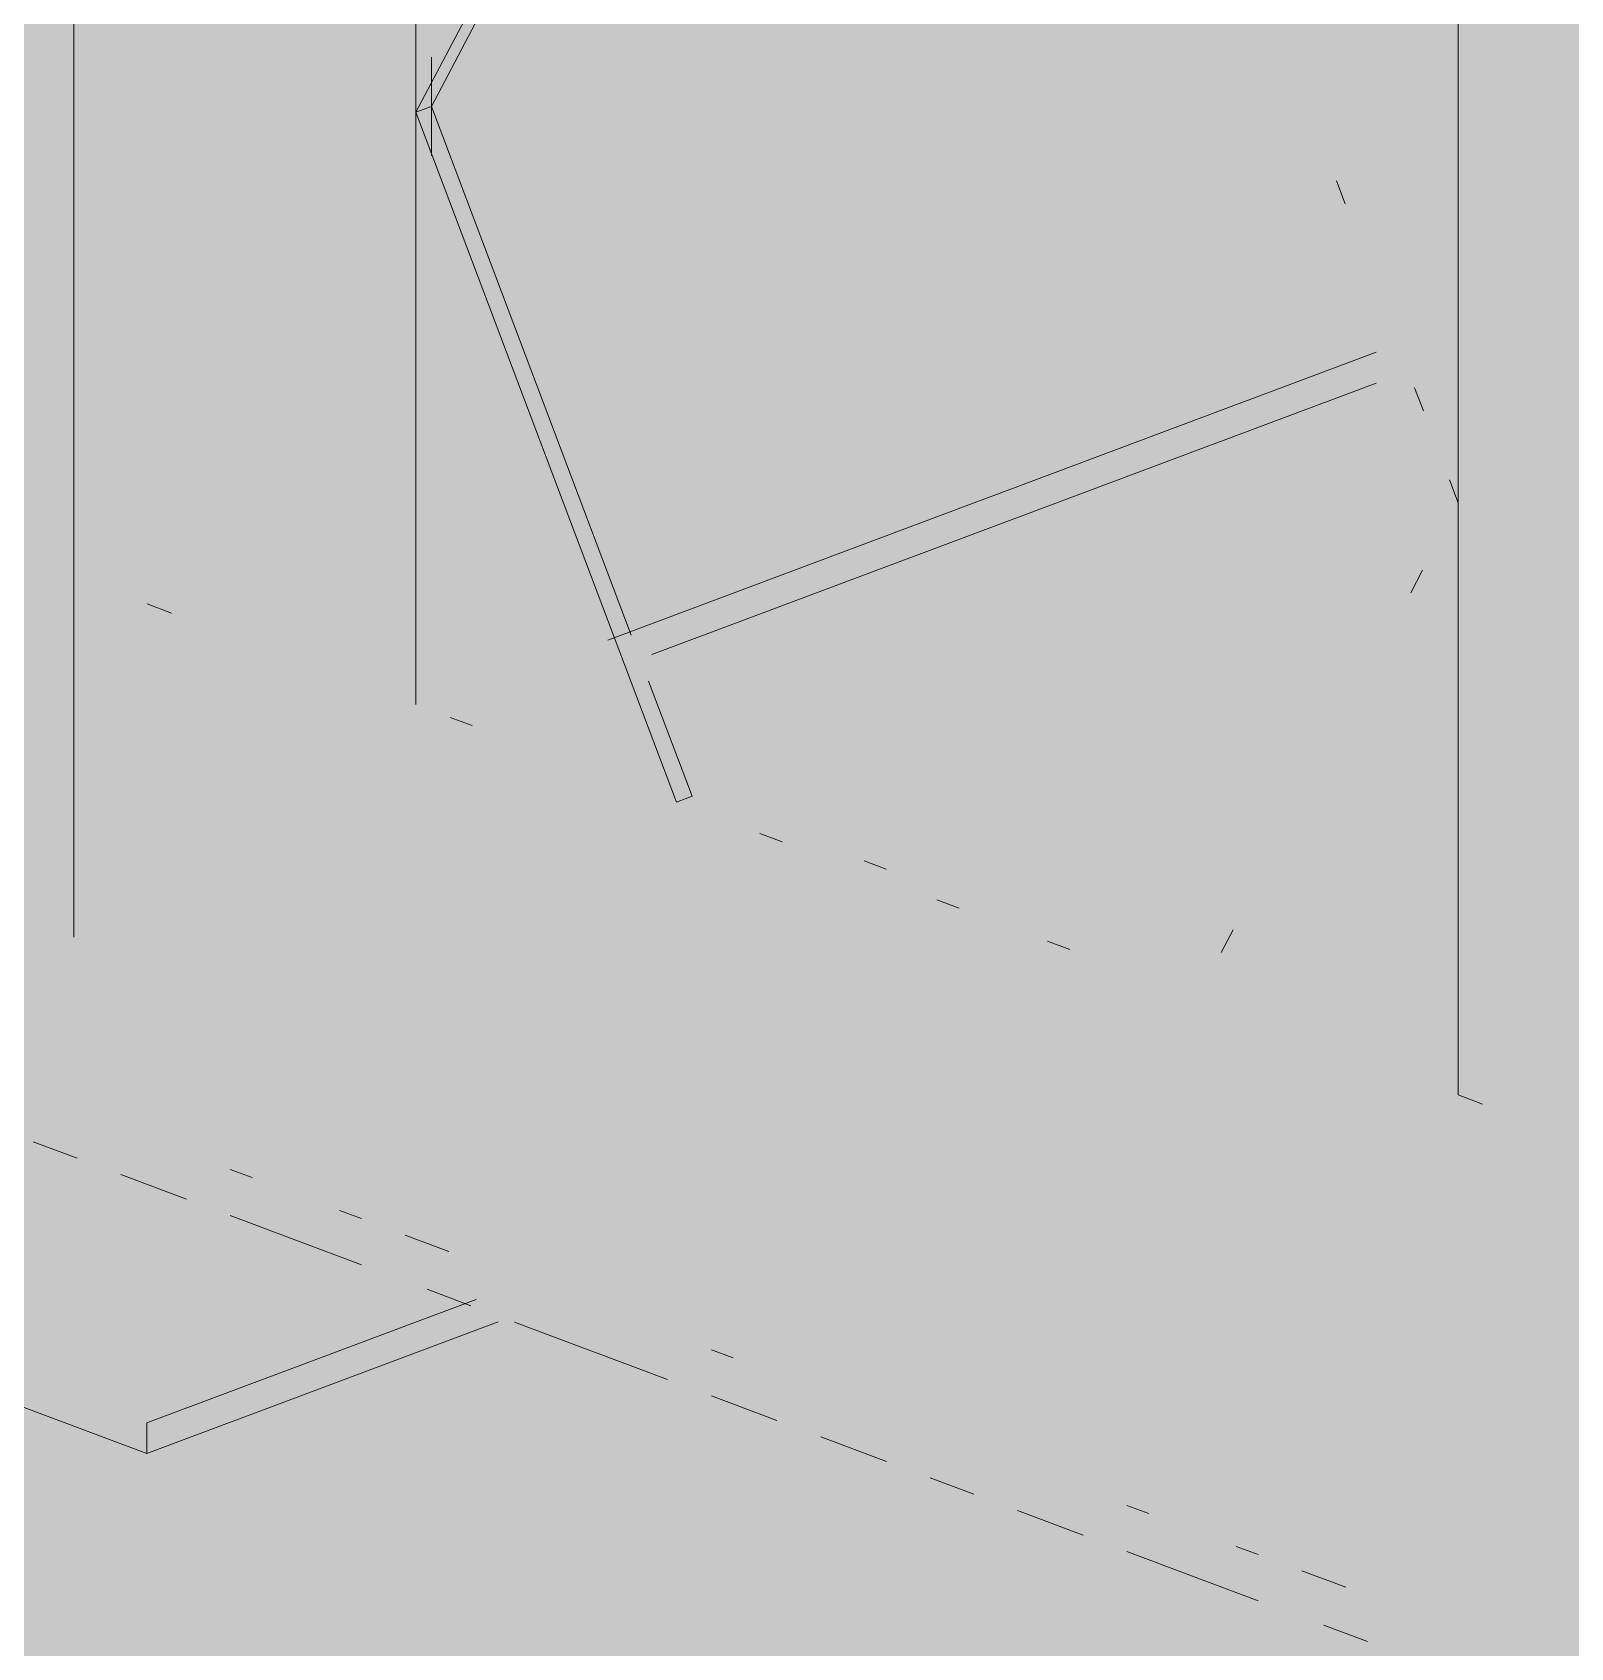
# Paper-space layout '03 3D Building and Roof' of a CAD drawing. Header units: millimetres. Extents: x 5 to 415, y 5 to 292.
# Drawn here: x 139.064 to 143.437, y 104.938 to 109.529 of the extents above; entities that cross this region are included whole.
import ezdxf

# ---------------------------------------------------------------- set-up
doc = ezdxf.new("R2010")
doc.units = ezdxf.units.MM
doc.layers.add('EXISTING', color=7, linetype='Continuous')
doc.layers.add('IMAGES', color=7, linetype='Continuous')

# ---------------------------------------------------------------- blocks, each defined once
blk = doc.blocks.new('SHEET_03')
at = {"layer": 'EXISTING', "color": 250, "lineweight": 9}
for p, q in [((139.1819, 111.3496), (139.1819, 107.9829)), ((140.154, 107.6187), (140.154, 110.9854)), ((140.154, 110.9854), (140.154, 109.3021)), ((140.9391, 110.7246), (140.1984, 109.3187)), ((140.154, 109.3021), (140.8946, 110.708)), ((143.1166, 109.8756), (143.1166, 106.5089)), ((143.1166, 108.1922), (143.1166, 109.8756)), ((140.1984, 109.3187), (140.1984, 109.459)), ((140.1984, 109.4218), (140.1984, 109.2157)), ((140.154, 109.3021), (140.1984, 109.3187)), ((140.154, 109.3021), (140.154, 107.6187)), ((140.8946, 107.3412), (140.154, 109.3021)), ((140.1984, 109.1784), (140.1984, 109.3187)), ((140.1984, 109.3187), (140.7663, 107.8154)), ((142.771, 109.1073), (142.7957, 109.0419)), ((140.6996, 107.8016), (142.8835, 108.6198)), ((140.8244, 107.761), (142.8835, 108.5324)), ((142.9932, 108.5191), (143.0179, 108.4537)), ((143.0919, 108.2576), (143.1166, 108.1922)), ((143.1166, 106.5089), (143.1166, 108.1922)), ((139.1819, 107.9829), (139.1819, 106.9571)), ((143.0156, 108.0005), (142.9819, 107.9366)), ((139.3902, 107.9048), (139.4596, 107.8788)), ((140.8156, 107.6847), (140.9391, 107.3579)), ((140.3142, 107.5587), (140.2513, 107.5822)), ((140.9391, 107.3579), (140.8946, 107.3412)), ((141.1949, 107.2287), (141.132, 107.2523)), ((141.4281, 107.1747), (141.491, 107.1511)), ((141.6982, 107.0402), (141.6353, 107.0638)), ((142.0127, 106.9224), (141.9498, 106.946)), ((142.4769, 106.978), (142.4433, 106.9141)), ((143.1166, 106.5089), (143.186, 106.4829)), ((139.1908, 106.329), (139.0664, 106.3756)), ((139.5017, 106.2125), (139.3151, 106.2824)), ((139.626, 106.2971), (139.6882, 106.2738)), ((139.9991, 106.0262), (139.626, 106.166)), ((139.9369, 106.1806), (139.9991, 106.1573)), ((140.1234, 106.1107), (140.2478, 106.0642)), ((140.31, 105.9097), (140.1856, 105.9563)), ((139.3892, 105.5772), (140.3252, 105.9278)), ((139.3892, 105.4898), (140.3876, 105.8638)), ((140.8696, 105.7001), (140.4343, 105.8632)), ((140.9939, 105.7846), (141.0561, 105.7614)), ((138.9726, 105.6459), (139.3892, 105.4898)), ((141.1805, 105.5837), (140.9939, 105.6535)), ((139.3892, 105.4898), (139.3892, 105.5772)), ((141.4914, 105.4672), (141.3048, 105.5371)), ((141.7401, 105.374), (141.6157, 105.4206)), ((142.1753, 105.3421), (142.2375, 105.3188)), ((142.051, 105.2576), (141.8644, 105.3274)), ((142.5484, 105.0712), (142.1753, 105.211)), ((142.4862, 105.2256), (142.5484, 105.2023)), ((142.6727, 105.1558), (142.7971, 105.1092)), ((142.8593, 104.9548), (142.7349, 105.0014))]:
    blk.add_line(p, q, dxfattribs=at)
at = {"layer": 'IMAGES', "color": 7}
for points in [[(139.0213, 108.0571), (139.364, 108.0571), (139.0213, 110.9714), (139.364, 110.9714)], [(139.364, 108.0571), (139.5354, 108.0571), (139.364, 110.9714), (139.5354, 110.9714)], [(139.5354, 108.0571), (139.8781, 108.0571), (139.5354, 110.8), (139.8781, 110.8)], [(139.8781, 107.8857), (140.0495, 107.8857), (139.8781, 110.8), (140.0495, 110.8)], [(140.0495, 108.9143), (140.2208, 108.9143), (140.0495, 110.8), (140.2208, 110.8)], [(142.7913, 109.2571), (142.9627, 109.2571), (142.7913, 109.7714), (142.9627, 109.7714)], [(140.2208, 109.4286), (140.3922, 109.4286), (140.2208, 109.6), (140.3922, 109.6)], [(140.3922, 109.4286), (140.5636, 109.4286), (140.3922, 109.6), (140.5636, 109.6)], [(140.5636, 109.4286), (142.2772, 109.4286), (140.5636, 109.6), (142.2772, 109.6)], [(142.2772, 109.4286), (142.6199, 109.4286), (142.2772, 109.6), (142.6199, 109.6)], [(142.6199, 109.4286), (142.7913, 109.4286), (142.6199, 109.6), (142.7913, 109.6)], [(142.9627, 109.2571), (143.134, 109.2571), (142.9627, 109.6), (143.134, 109.6)], [(143.134, 109.2571), (143.3054, 109.2571), (143.134, 109.6), (143.3054, 109.6)], [(143.3054, 106.5143), (143.4767, 106.5143), (143.3054, 109.6), (143.4767, 109.6)], [(140.2208, 109.0857), (140.3922, 109.0857), (140.2208, 109.4286), (140.3922, 109.4286)], [(140.3922, 109.2571), (140.5636, 109.2571), (140.3922, 109.4286), (140.5636, 109.4286)], [(140.5636, 109.2571), (141.7631, 109.2571), (140.5636, 109.4286), (141.7631, 109.4286)], [(141.7631, 109.2571), (141.9345, 109.2571), (141.7631, 109.4286), (141.9345, 109.4286)], [(141.9345, 109.2571), (142.1058, 109.2571), (141.9345, 109.4286), (142.1058, 109.4286)], [(142.1058, 109.2571), (142.2772, 109.2571), (142.1058, 109.4286), (142.2772, 109.4286)], [(142.2772, 109.2571), (142.6199, 109.2571), (142.2772, 109.4286), (142.6199, 109.4286)], [(142.6199, 109.2571), (142.7913, 109.2571), (142.6199, 109.4286), (142.7913, 109.4286)], [(140.3922, 109.0857), (140.5636, 109.0857), (140.3922, 109.2571), (140.5636, 109.2571)], [(140.5636, 109.0857), (141.4204, 109.0857), (140.5636, 109.2571), (141.4204, 109.2571)], [(141.4204, 109.0857), (141.7631, 109.0857), (141.4204, 109.2571), (141.7631, 109.2571)], [(141.7631, 109.0857), (141.9345, 109.0857), (141.7631, 109.2571), (141.9345, 109.2571)], [(141.9345, 109.0857), (142.1058, 109.0857), (141.9345, 109.2571), (142.1058, 109.2571)], [(142.1058, 109.0857), (142.2772, 109.0857), (142.1058, 109.2571), (142.2772, 109.2571)], [(142.2772, 109.0857), (142.6199, 109.0857), (142.2772, 109.2571), (142.6199, 109.2571)], [(142.6199, 109.0857), (142.7913, 109.0857), (142.6199, 109.2571), (142.7913, 109.2571)], [(142.7913, 109.0857), (142.9627, 109.0857), (142.7913, 109.2571), (142.9627, 109.2571)], [(142.9627, 109.0857), (143.3054, 109.0857), (142.9627, 109.2571), (143.3054, 109.2571)], [(140.2208, 108.9143), (140.5636, 108.9143), (140.2208, 109.0857), (140.5636, 109.0857)], [(140.5636, 108.9143), (140.9063, 108.9143), (140.5636, 109.0857), (140.9063, 109.0857)], [(140.9063, 108.9143), (141.0777, 108.9143), (140.9063, 109.0857), (141.0777, 109.0857)], [(141.0777, 108.9143), (141.4204, 108.9143), (141.0777, 109.0857), (141.4204, 109.0857)], [(141.4204, 108.9143), (141.7631, 108.9143), (141.4204, 109.0857), (141.7631, 109.0857)], [(141.7631, 108.9143), (141.9345, 108.9143), (141.7631, 109.0857), (141.9345, 109.0857)], [(141.9345, 108.9143), (142.1058, 108.9143), (141.9345, 109.0857), (142.1058, 109.0857)], [(142.1058, 108.9143), (142.2772, 108.9143), (142.1058, 109.0857), (142.2772, 109.0857)], [(142.2772, 108.9143), (142.4486, 108.9143), (142.2772, 109.0857), (142.4486, 109.0857)], [(142.4486, 108.9143), (142.6199, 108.9143), (142.4486, 109.0857), (142.6199, 109.0857)], [(142.6199, 108.9143), (143.3054, 108.9143), (142.6199, 109.0857), (143.3054, 109.0857)], [(140.0495, 108.7429), (140.3922, 108.7429), (140.0495, 108.9143), (140.3922, 108.9143)], [(140.3922, 108.7429), (140.5636, 108.7429), (140.3922, 108.9143), (140.5636, 108.9143)], [(140.5636, 108.7429), (140.9063, 108.7429), (140.5636, 108.9143), (140.9063, 108.9143)], [(140.9063, 108.7429), (141.0777, 108.7429), (140.9063, 108.9143), (141.0777, 108.9143)], [(141.0777, 108.7429), (141.249, 108.7429), (141.0777, 108.9143), (141.249, 108.9143)], [(141.249, 108.7429), (141.4204, 108.7429), (141.249, 108.9143), (141.4204, 108.9143)], [(141.4204, 108.7429), (141.5918, 108.7429), (141.4204, 108.9143), (141.5918, 108.9143)], [(141.5918, 108.7429), (141.7631, 108.7429), (141.5918, 108.9143), (141.7631, 108.9143)], [(141.7631, 108.7429), (141.9345, 108.7429), (141.7631, 108.9143), (141.9345, 108.9143)], [(141.9345, 108.7429), (142.7913, 108.7429), (141.9345, 108.9143), (142.7913, 108.9143)], [(142.7913, 108.7429), (142.9627, 108.7429), (142.7913, 108.9143), (142.9627, 108.9143)], [(142.9627, 108.5714), (143.134, 108.5714), (142.9627, 108.9143), (143.134, 108.9143)], [(143.134, 108.0571), (143.3054, 108.0571), (143.134, 108.9143), (143.3054, 108.9143)], [(140.0495, 107.7143), (140.2208, 107.7143), (140.0495, 108.7429), (140.2208, 108.7429)], [(140.2208, 108.5714), (140.3922, 108.5714), (140.2208, 108.7429), (140.3922, 108.7429)], [(140.3922, 108.4), (140.5636, 108.4), (140.3922, 108.7429), (140.5636, 108.7429)], [(140.5636, 108.5714), (140.7349, 108.5714), (140.5636, 108.7429), (140.7349, 108.7429)], [(140.7349, 108.5714), (140.9063, 108.5714), (140.7349, 108.7429), (140.9063, 108.7429)], [(140.9063, 108.5714), (141.0777, 108.5714), (140.9063, 108.7429), (141.0777, 108.7429)], [(141.0777, 108.5714), (141.249, 108.5714), (141.0777, 108.7429), (141.249, 108.7429)], [(141.249, 108.5714), (141.4204, 108.5714), (141.249, 108.7429), (141.4204, 108.7429)], [(141.4204, 108.5714), (142.4486, 108.5714), (141.4204, 108.7429), (142.4486, 108.7429)], [(142.4486, 108.5714), (142.6199, 108.5714), (142.4486, 108.7429), (142.6199, 108.7429)], [(142.6199, 108.5714), (142.7913, 108.5714), (142.6199, 108.7429), (142.7913, 108.7429)], [(142.7913, 108.5714), (142.9627, 108.5714), (142.7913, 108.7429), (142.9627, 108.7429)], [(140.2208, 108.4), (140.3922, 108.4), (140.2208, 108.5714), (140.3922, 108.5714)], [(140.5636, 108.4), (140.7349, 108.4), (140.5636, 108.5714), (140.7349, 108.5714)], [(140.7349, 108.4), (140.9063, 108.4), (140.7349, 108.5714), (140.9063, 108.5714)], [(140.9063, 108.4), (141.0777, 108.4), (140.9063, 108.5714), (141.0777, 108.5714)], [(141.0777, 108.4), (141.7631, 108.4), (141.0777, 108.5714), (141.7631, 108.5714)], [(141.7631, 108.4), (142.1058, 108.4), (141.7631, 108.5714), (142.1058, 108.5714)], [(142.1058, 108.4), (142.2772, 108.4), (142.1058, 108.5714), (142.2772, 108.5714)], [(142.2772, 108.4), (142.4486, 108.4), (142.2772, 108.5714), (142.4486, 108.5714)], [(142.4486, 108.4), (142.6199, 108.4), (142.4486, 108.5714), (142.6199, 108.5714)], [(142.6199, 108.4), (142.9627, 108.4), (142.6199, 108.5714), (142.9627, 108.5714)], [(142.9627, 108.2286), (143.134, 108.2286), (142.9627, 108.5714), (143.134, 108.5714)], [(140.2208, 108.0571), (140.3922, 108.0571), (140.2208, 108.4), (140.3922, 108.4)], [(140.3922, 108.2286), (140.7349, 108.2286), (140.3922, 108.4), (140.7349, 108.4)], [(140.7349, 108.2286), (140.9063, 108.2286), (140.7349, 108.4), (140.9063, 108.4)], [(140.9063, 108.2286), (141.4204, 108.2286), (140.9063, 108.4), (141.4204, 108.4)], [(141.4204, 108.2286), (141.5918, 108.2286), (141.4204, 108.4), (141.5918, 108.4)], [(141.5918, 108.2286), (141.7631, 108.2286), (141.5918, 108.4), (141.7631, 108.4)], [(141.7631, 108.2286), (141.9345, 108.2286), (141.7631, 108.4), (141.9345, 108.4)], [(141.9345, 108.2286), (142.1058, 108.2286), (141.9345, 108.4), (142.1058, 108.4)], [(142.1058, 108.2286), (142.4486, 108.2286), (142.1058, 108.4), (142.4486, 108.4)], [(142.4486, 108.2286), (142.6199, 108.2286), (142.4486, 108.4), (142.6199, 108.4)], [(142.6199, 108.2286), (142.7913, 108.2286), (142.6199, 108.4), (142.7913, 108.4)], [(142.7913, 108.2286), (142.9627, 108.2286), (142.7913, 108.4), (142.9627, 108.4)], [(140.3922, 108.0571), (140.5636, 108.0571), (140.3922, 108.2286), (140.5636, 108.2286)], [(140.5636, 108.0571), (140.7349, 108.0571), (140.5636, 108.2286), (140.7349, 108.2286)], [(140.7349, 108.0571), (140.9063, 108.0571), (140.7349, 108.2286), (140.9063, 108.2286)], [(140.9063, 108.0571), (141.0777, 108.0571), (140.9063, 108.2286), (141.0777, 108.2286)], [(141.0777, 108.0571), (141.249, 108.0571), (141.0777, 108.2286), (141.249, 108.2286)], [(141.249, 108.0571), (141.4204, 108.0571), (141.249, 108.2286), (141.4204, 108.2286)], [(141.4204, 108.0571), (141.5918, 108.0571), (141.4204, 108.2286), (141.5918, 108.2286)], [(141.5918, 108.0571), (141.7631, 108.0571), (141.5918, 108.2286), (141.7631, 108.2286)], [(141.7631, 108.0571), (142.1058, 108.0571), (141.7631, 108.2286), (142.1058, 108.2286)], [(142.1058, 108.0571), (142.2772, 108.0571), (142.1058, 108.2286), (142.2772, 108.2286)], [(142.2772, 108.0571), (142.4486, 108.0571), (142.2772, 108.2286), (142.4486, 108.2286)], [(142.4486, 108.0571), (142.9627, 108.0571), (142.4486, 108.2286), (142.9627, 108.2286)], [(142.9627, 108.0571), (143.134, 108.0571), (142.9627, 108.2286), (143.134, 108.2286)], [(139.0213, 107.8857), (139.364, 107.8857), (139.0213, 108.0571), (139.364, 108.0571)], [(139.364, 107.8857), (139.5354, 107.8857), (139.364, 108.0571), (139.5354, 108.0571)], [(139.5354, 107.8857), (139.7068, 107.8857), (139.5354, 108.0571), (139.7068, 108.0571)], [(139.7068, 107.8857), (139.8781, 107.8857), (139.7068, 108.0571), (139.8781, 108.0571)], [(140.2208, 107.7143), (140.3922, 107.7143), (140.2208, 108.0571), (140.3922, 108.0571)], [(140.3922, 107.8857), (140.5636, 107.8857), (140.3922, 108.0571), (140.5636, 108.0571)], [(140.5636, 107.8857), (140.9063, 107.8857), (140.5636, 108.0571), (140.9063, 108.0571)], [(140.9063, 107.8857), (141.0777, 107.8857), (140.9063, 108.0571), (141.0777, 108.0571)], [(141.0777, 107.8857), (141.249, 107.8857), (141.0777, 108.0571), (141.249, 108.0571)], [(141.249, 107.8857), (141.7631, 107.8857), (141.249, 108.0571), (141.7631, 108.0571)], [(141.7631, 107.8857), (141.9345, 107.8857), (141.7631, 108.0571), (141.9345, 108.0571)], [(141.9345, 107.8857), (142.1058, 107.8857), (141.9345, 108.0571), (142.1058, 108.0571)], [(142.1058, 107.8857), (142.4486, 107.8857), (142.1058, 108.0571), (142.4486, 108.0571)], [(142.4486, 107.8857), (142.7913, 107.8857), (142.4486, 108.0571), (142.7913, 108.0571)], [(142.7913, 107.8857), (142.9627, 107.8857), (142.7913, 108.0571), (142.9627, 108.0571)], [(142.9627, 107.8857), (143.134, 107.8857), (142.9627, 108.0571), (143.134, 108.0571)], [(143.134, 107.8857), (143.3054, 107.8857), (143.134, 108.0571), (143.3054, 108.0571)], [(139.0213, 107.7143), (139.1927, 107.7143), (139.0213, 107.8857), (139.1927, 107.8857)], [(139.1927, 107.7143), (139.7068, 107.7143), (139.1927, 107.8857), (139.7068, 107.8857)], [(139.7068, 107.7143), (140.0495, 107.7143), (139.7068, 107.8857), (140.0495, 107.8857)], [(140.3922, 107.5429), (140.5636, 107.5429), (140.3922, 107.8857), (140.5636, 107.8857)], [(140.5636, 107.7143), (140.7349, 107.7143), (140.5636, 107.8857), (140.7349, 107.8857)], [(140.7349, 107.7143), (141.249, 107.7143), (140.7349, 107.8857), (141.249, 107.8857)], [(141.249, 107.7143), (141.4204, 107.7143), (141.249, 107.8857), (141.4204, 107.8857)], [(141.4204, 107.7143), (141.5918, 107.7143), (141.4204, 107.8857), (141.5918, 107.8857)], [(141.5918, 107.7143), (141.9345, 107.7143), (141.5918, 107.8857), (141.9345, 107.8857)], [(141.9345, 107.7143), (142.7913, 107.7143), (141.9345, 107.8857), (142.7913, 107.8857)], [(142.7913, 107.7143), (142.9627, 107.7143), (142.7913, 107.8857), (142.9627, 107.8857)], [(142.9627, 107.7143), (143.134, 107.7143), (142.9627, 107.8857), (143.134, 107.8857)], [(143.134, 107.5429), (143.3054, 107.5429), (143.134, 107.8857), (143.3054, 107.8857)], [(139.0213, 107.2), (139.364, 107.2), (139.0213, 107.7143), (139.364, 107.7143)], [(139.364, 107.0286), (139.5354, 107.0286), (139.364, 107.7143), (139.5354, 107.7143)], [(139.5354, 107.5429), (139.7068, 107.5429), (139.5354, 107.7143), (139.7068, 107.7143)], [(139.7068, 107.5429), (139.8781, 107.5429), (139.7068, 107.7143), (139.8781, 107.7143)], [(139.8781, 107.5429), (140.0495, 107.5429), (139.8781, 107.7143), (140.0495, 107.7143)], [(140.0495, 107.5429), (140.2208, 107.5429), (140.0495, 107.7143), (140.2208, 107.7143)], [(140.2208, 107.5429), (140.3922, 107.5429), (140.2208, 107.7143), (140.3922, 107.7143)], [(140.5636, 107.5429), (140.7349, 107.5429), (140.5636, 107.7143), (140.7349, 107.7143)], [(140.7349, 107.5429), (140.9063, 107.5429), (140.7349, 107.7143), (140.9063, 107.7143)], [(140.9063, 107.5429), (141.0777, 107.5429), (140.9063, 107.7143), (141.0777, 107.7143)], [(141.0777, 107.5429), (141.5918, 107.5429), (141.0777, 107.7143), (141.5918, 107.7143)], [(141.5918, 107.5429), (142.6199, 107.5429), (141.5918, 107.7143), (142.6199, 107.7143)], [(142.6199, 107.5429), (142.7913, 107.5429), (142.6199, 107.7143), (142.7913, 107.7143)], [(142.7913, 107.5429), (142.9627, 107.5429), (142.7913, 107.7143), (142.9627, 107.7143)], [(142.9627, 107.5429), (143.134, 107.5429), (142.9627, 107.7143), (143.134, 107.7143)], [(139.5354, 107.3714), (139.7068, 107.3714), (139.5354, 107.5429), (139.7068, 107.5429)], [(139.7068, 107.3714), (139.8781, 107.3714), (139.7068, 107.5429), (139.8781, 107.5429)], [(139.8781, 107.3714), (140.0495, 107.3714), (139.8781, 107.5429), (140.0495, 107.5429)], [(140.0495, 107.3714), (140.2208, 107.3714), (140.0495, 107.5429), (140.2208, 107.5429)], [(140.2208, 107.3714), (140.3922, 107.3714), (140.2208, 107.5429), (140.3922, 107.5429)], [(140.3922, 107.3714), (140.5636, 107.3714), (140.3922, 107.5429), (140.5636, 107.5429)], [(140.5636, 107.3714), (140.7349, 107.3714), (140.5636, 107.5429), (140.7349, 107.5429)], [(140.7349, 107.3714), (141.0777, 107.3714), (140.7349, 107.5429), (141.0777, 107.5429)], [(141.0777, 107.3714), (141.249, 107.3714), (141.0777, 107.5429), (141.249, 107.5429)], [(141.249, 107.3714), (142.6199, 107.3714), (141.249, 107.5429), (142.6199, 107.5429)], [(142.6199, 107.3714), (142.7913, 107.3714), (142.6199, 107.5429), (142.7913, 107.5429)], [(142.7913, 107.3714), (142.9627, 107.3714), (142.7913, 107.5429), (142.9627, 107.5429)], [(142.9627, 107.3714), (143.3054, 107.3714), (142.9627, 107.5429), (143.3054, 107.5429)], [(139.5354, 107.2), (139.8781, 107.2), (139.5354, 107.3714), (139.8781, 107.3714)], [(139.8781, 107.2), (140.0495, 107.2), (139.8781, 107.3714), (140.0495, 107.3714)], [(140.0495, 107.2), (140.2208, 107.2), (140.0495, 107.3714), (140.2208, 107.3714)], [(140.2208, 107.2), (140.5636, 107.2), (140.2208, 107.3714), (140.5636, 107.3714)], [(140.5636, 107.2), (140.7349, 107.2), (140.5636, 107.3714), (140.7349, 107.3714)], [(140.7349, 107.2), (140.9063, 107.2), (140.7349, 107.3714), (140.9063, 107.3714)], [(140.9063, 107.2), (141.249, 107.2), (140.9063, 107.3714), (141.249, 107.3714)], [(141.249, 107.2), (141.4204, 107.2), (141.249, 107.3714), (141.4204, 107.3714)], [(141.4204, 107.2), (141.5918, 107.2), (141.4204, 107.3714), (141.5918, 107.3714)], [(141.5918, 107.2), (141.7631, 107.2), (141.5918, 107.3714), (141.7631, 107.3714)], [(141.7631, 107.2), (142.1058, 107.2), (141.7631, 107.3714), (142.1058, 107.3714)], [(142.1058, 107.2), (142.2772, 107.2), (142.1058, 107.3714), (142.2772, 107.3714)], [(142.2772, 107.2), (142.4486, 107.2), (142.2772, 107.3714), (142.4486, 107.3714)], [(142.4486, 107.2), (142.7913, 107.2), (142.4486, 107.3714), (142.7913, 107.3714)], [(142.7913, 107.0286), (142.9627, 107.0286), (142.7913, 107.3714), (142.9627, 107.3714)], [(142.9627, 106.8571), (143.134, 106.8571), (142.9627, 107.3714), (143.134, 107.3714)], [(143.134, 106.8571), (143.3054, 106.8571), (143.134, 107.3714), (143.3054, 107.3714)], [(139.0213, 107.0286), (139.1927, 107.0286), (139.0213, 107.2), (139.1927, 107.2)], [(139.1927, 107.0286), (139.364, 107.0286), (139.1927, 107.2), (139.364, 107.2)], [(139.5354, 107.0286), (140.5636, 107.0286), (139.5354, 107.2), (140.5636, 107.2)], [(140.5636, 107.0286), (140.7349, 107.0286), (140.5636, 107.2), (140.7349, 107.2)], [(140.7349, 107.0286), (140.9063, 107.0286), (140.7349, 107.2), (140.9063, 107.2)], [(140.9063, 107.0286), (141.0777, 107.0286), (140.9063, 107.2), (141.0777, 107.2)], [(141.0777, 107.0286), (141.249, 107.0286), (141.0777, 107.2), (141.249, 107.2)], [(141.249, 107.0286), (141.4204, 107.0286), (141.249, 107.2), (141.4204, 107.2)], [(141.4204, 107.0286), (141.7631, 107.0286), (141.4204, 107.2), (141.7631, 107.2)], [(141.7631, 107.0286), (141.9345, 107.0286), (141.7631, 107.2), (141.9345, 107.2)], [(141.9345, 107.0286), (142.1058, 107.0286), (141.9345, 107.2), (142.1058, 107.2)], [(142.1058, 107.0286), (142.2772, 107.0286), (142.1058, 107.2), (142.2772, 107.2)], [(142.2772, 107.0286), (142.4486, 107.0286), (142.2772, 107.2), (142.4486, 107.2)], [(142.4486, 107.0286), (142.6199, 107.0286), (142.4486, 107.2), (142.6199, 107.2)], [(142.6199, 107.0286), (142.7913, 107.0286), (142.6199, 107.2), (142.7913, 107.2)], [(139.0213, 106.8571), (139.364, 106.8571), (139.0213, 107.0286), (139.364, 107.0286)], [(139.364, 106.8571), (139.7068, 106.8571), (139.364, 107.0286), (139.7068, 107.0286)], [(139.7068, 106.8571), (140.7349, 106.8571), (139.7068, 107.0286), (140.7349, 107.0286)], [(140.7349, 106.8571), (140.9063, 106.8571), (140.7349, 107.0286), (140.9063, 107.0286)], [(140.9063, 106.8571), (141.0777, 106.8571), (140.9063, 107.0286), (141.0777, 107.0286)], [(141.0777, 106.8571), (141.249, 106.8571), (141.0777, 107.0286), (141.249, 107.0286)], [(141.249, 106.8571), (141.4204, 106.8571), (141.249, 107.0286), (141.4204, 107.0286)], [(141.4204, 106.8571), (141.5918, 106.8571), (141.4204, 107.0286), (141.5918, 107.0286)], [(141.5918, 106.8571), (141.7631, 106.8571), (141.5918, 107.0286), (141.7631, 107.0286)], [(141.7631, 106.8571), (141.9345, 106.8571), (141.7631, 107.0286), (141.9345, 107.0286)], [(141.9345, 106.8571), (142.1058, 106.8571), (141.9345, 107.0286), (142.1058, 107.0286)], [(142.1058, 106.8571), (142.6199, 106.8571), (142.1058, 107.0286), (142.6199, 107.0286)], [(142.6199, 106.6857), (142.9627, 106.6857), (142.6199, 107.0286), (142.9627, 107.0286)], [(138.6786, 106.6857), (139.1927, 106.6857), (138.6786, 106.8571), (139.1927, 106.8571)], [(139.1927, 106.6857), (139.364, 106.6857), (139.1927, 106.8571), (139.364, 106.8571)], [(139.364, 106.6857), (139.5354, 106.6857), (139.364, 106.8571), (139.5354, 106.8571)], [(139.5354, 106.6857), (139.7068, 106.6857), (139.5354, 106.8571), (139.7068, 106.8571)], [(139.7068, 106.6857), (141.4204, 106.6857), (139.7068, 106.8571), (141.4204, 106.8571)], [(141.4204, 106.6857), (141.5918, 106.6857), (141.4204, 106.8571), (141.5918, 106.8571)], [(141.5918, 106.6857), (141.7631, 106.6857), (141.5918, 106.8571), (141.7631, 106.8571)], [(141.7631, 106.6857), (141.9345, 106.6857), (141.7631, 106.8571), (141.9345, 106.8571)], [(141.9345, 106.6857), (142.1058, 106.6857), (141.9345, 106.8571), (142.1058, 106.8571)], [(142.1058, 106.6857), (142.2772, 106.6857), (142.1058, 106.8571), (142.2772, 106.8571)], [(142.2772, 106.6857), (142.4486, 106.6857), (142.2772, 106.8571), (142.4486, 106.8571)], [(142.4486, 106.6857), (142.6199, 106.6857), (142.4486, 106.8571), (142.6199, 106.8571)], [(142.9627, 106.6857), (143.3054, 106.6857), (142.9627, 106.8571), (143.3054, 106.8571)], [(138.8499, 106.5143), (139.1927, 106.5143), (138.8499, 106.6857), (139.1927, 106.6857)], [(139.1927, 106.5143), (139.364, 106.5143), (139.1927, 106.6857), (139.364, 106.6857)], [(139.364, 106.5143), (139.5354, 106.5143), (139.364, 106.6857), (139.5354, 106.6857)], [(139.5354, 106.5143), (139.7068, 106.5143), (139.5354, 106.6857), (139.7068, 106.6857)], [(139.7068, 106.5143), (139.8781, 106.5143), (139.7068, 106.6857), (139.8781, 106.6857)], [(139.8781, 106.5143), (140.0495, 106.5143), (139.8781, 106.6857), (140.0495, 106.6857)], [(140.0495, 106.5143), (140.2208, 106.5143), (140.0495, 106.6857), (140.2208, 106.6857)], [(140.2208, 106.5143), (141.9345, 106.5143), (140.2208, 106.6857), (141.9345, 106.6857)], [(141.9345, 106.5143), (142.2772, 106.5143), (141.9345, 106.6857), (142.2772, 106.6857)], [(142.2772, 106.5143), (142.4486, 106.5143), (142.2772, 106.6857), (142.4486, 106.6857)], [(142.4486, 106.5143), (142.6199, 106.5143), (142.4486, 106.6857), (142.6199, 106.6857)], [(142.6199, 106.5143), (142.7913, 106.5143), (142.6199, 106.6857), (142.7913, 106.6857)], [(142.7913, 106.5143), (142.9627, 106.5143), (142.7913, 106.6857), (142.9627, 106.6857)], [(142.9627, 106.5143), (143.134, 106.5143), (142.9627, 106.6857), (143.134, 106.6857)], [(143.134, 106.5143), (143.3054, 106.5143), (143.134, 106.6857), (143.3054, 106.6857)], [(139.0213, 106.1714), (139.1927, 106.1714), (139.0213, 106.5143), (139.1927, 106.5143)], [(139.1927, 106.3429), (139.364, 106.3429), (139.1927, 106.5143), (139.364, 106.5143)], [(139.364, 106.3429), (140.2208, 106.3429), (139.364, 106.5143), (140.2208, 106.5143)], [(140.2208, 106.3429), (140.5636, 106.3429), (140.2208, 106.5143), (140.5636, 106.5143)], [(140.5636, 106.3429), (142.2772, 106.3429), (140.5636, 106.5143), (142.2772, 106.5143)], [(142.2772, 106.3429), (142.6199, 106.3429), (142.2772, 106.5143), (142.6199, 106.5143)], [(142.6199, 106.3429), (142.7913, 106.3429), (142.6199, 106.5143), (142.7913, 106.5143)], [(142.7913, 106.3429), (142.9627, 106.3429), (142.7913, 106.5143), (142.9627, 106.5143)], [(142.9627, 106.3429), (143.134, 106.3429), (142.9627, 106.5143), (143.134, 106.5143)], [(143.134, 106.3429), (143.3054, 106.3429), (143.134, 106.5143), (143.3054, 106.5143)], [(143.3054, 106.3429), (143.4767, 106.3429), (143.3054, 106.5143), (143.4767, 106.5143)], [(139.1927, 106.1714), (139.364, 106.1714), (139.1927, 106.3429), (139.364, 106.3429)], [(139.364, 106.1714), (139.5354, 106.1714), (139.364, 106.3429), (139.5354, 106.3429)], [(139.5354, 106.1714), (139.7068, 106.1714), (139.5354, 106.3429), (139.7068, 106.3429)], [(139.7068, 106.1714), (139.8781, 106.1714), (139.7068, 106.3429), (139.8781, 106.3429)], [(139.8781, 106.1714), (140.3922, 106.1714), (139.8781, 106.3429), (140.3922, 106.3429)], [(140.3922, 106.1714), (140.7349, 106.1714), (140.3922, 106.3429), (140.7349, 106.3429)], [(140.7349, 106.1714), (141.0777, 106.1714), (140.7349, 106.3429), (141.0777, 106.3429)], [(141.0777, 106.1714), (141.249, 106.1714), (141.0777, 106.3429), (141.249, 106.3429)], [(141.249, 106.1714), (141.4204, 106.1714), (141.249, 106.3429), (141.4204, 106.3429)], [(141.4204, 106.1714), (142.7913, 106.1714), (141.4204, 106.3429), (142.7913, 106.3429)], [(142.7913, 106.1714), (142.9627, 106.1714), (142.7913, 106.3429), (142.9627, 106.3429)], [(142.9627, 106.1714), (143.134, 106.1714), (142.9627, 106.3429), (143.134, 106.3429)], [(143.134, 106.1714), (143.4767, 106.1714), (143.134, 106.3429), (143.4767, 106.3429)], [(139.0213, 106), (139.1927, 106), (139.0213, 106.1714), (139.1927, 106.1714)], [(139.1927, 106), (139.364, 106), (139.1927, 106.1714), (139.364, 106.1714)], [(139.364, 106), (139.5354, 106), (139.364, 106.1714), (139.5354, 106.1714)], [(139.5354, 106), (139.7068, 106), (139.5354, 106.1714), (139.7068, 106.1714)], [(139.7068, 106), (140.0495, 106), (139.7068, 106.1714), (140.0495, 106.1714)], [(140.0495, 106), (140.2208, 106), (140.0495, 106.1714), (140.2208, 106.1714)], [(140.2208, 106), (140.3922, 106), (140.2208, 106.1714), (140.3922, 106.1714)], [(140.3922, 106), (140.7349, 106), (140.3922, 106.1714), (140.7349, 106.1714)], [(140.7349, 105.8286), (141.249, 105.8286), (140.7349, 106.1714), (141.249, 106.1714)], [(141.249, 106), (141.4204, 106), (141.249, 106.1714), (141.4204, 106.1714)], [(141.4204, 106), (141.5918, 106), (141.4204, 106.1714), (141.5918, 106.1714)], [(141.5918, 106), (143.134, 106), (141.5918, 106.1714), (143.134, 106.1714)], [(143.134, 106), (143.4767, 106), (143.134, 106.1714), (143.4767, 106.1714)], [(139.0213, 105.8286), (139.364, 105.8286), (139.0213, 106), (139.364, 106)], [(139.364, 105.8286), (139.5354, 105.8286), (139.364, 106), (139.5354, 106)], [(139.5354, 105.8286), (139.7068, 105.8286), (139.5354, 106), (139.7068, 106)], [(139.7068, 105.8286), (139.8781, 105.8286), (139.7068, 106), (139.8781, 106)], [(139.8781, 105.8286), (140.0495, 105.8286), (139.8781, 106), (140.0495, 106)], [(140.0495, 105.8286), (140.2208, 105.8286), (140.0495, 106), (140.2208, 106)], [(140.2208, 105.8286), (140.3922, 105.8286), (140.2208, 106), (140.3922, 106)], [(140.3922, 105.8286), (140.5636, 105.8286), (140.3922, 106), (140.5636, 106)], [(140.5636, 105.8286), (140.7349, 105.8286), (140.5636, 106), (140.7349, 106)], [(141.249, 105.8286), (141.4204, 105.8286), (141.249, 106), (141.4204, 106)], [(141.4204, 105.8286), (141.5918, 105.8286), (141.4204, 106), (141.5918, 106)], [(141.5918, 105.8286), (141.9345, 105.8286), (141.5918, 106), (141.9345, 106)], [(141.9345, 105.8286), (143.6481, 105.8286), (141.9345, 106), (143.6481, 106)], [(139.0213, 105.6571), (139.1927, 105.6571), (139.0213, 105.8286), (139.1927, 105.8286)], [(139.1927, 105.6571), (139.364, 105.6571), (139.1927, 105.8286), (139.364, 105.8286)], [(139.364, 105.6571), (139.5354, 105.6571), (139.364, 105.8286), (139.5354, 105.8286)], [(139.5354, 105.6571), (139.7068, 105.6571), (139.5354, 105.8286), (139.7068, 105.8286)], [(139.7068, 105.6571), (139.8781, 105.6571), (139.7068, 105.8286), (139.8781, 105.8286)], [(139.8781, 105.6571), (140.2208, 105.6571), (139.8781, 105.8286), (140.2208, 105.8286)], [(140.2208, 105.6571), (140.3922, 105.6571), (140.2208, 105.8286), (140.3922, 105.8286)], [(140.3922, 105.6571), (140.5636, 105.6571), (140.3922, 105.8286), (140.5636, 105.8286)], [(140.5636, 105.6571), (140.7349, 105.6571), (140.5636, 105.8286), (140.7349, 105.8286)], [(140.7349, 105.6571), (141.0777, 105.6571), (140.7349, 105.8286), (141.0777, 105.8286)], [(141.0777, 105.6571), (141.249, 105.6571), (141.0777, 105.8286), (141.249, 105.8286)], [(141.249, 105.6571), (141.4204, 105.6571), (141.249, 105.8286), (141.4204, 105.8286)], [(141.4204, 105.6571), (141.7631, 105.6571), (141.4204, 105.8286), (141.7631, 105.8286)], [(141.7631, 105.6571), (142.1058, 105.6571), (141.7631, 105.8286), (142.1058, 105.8286)], [(142.1058, 105.6571), (142.2772, 105.6571), (142.1058, 105.8286), (142.2772, 105.8286)], [(142.2772, 105.6571), (142.4486, 105.6571), (142.2772, 105.8286), (142.4486, 105.8286)], [(142.4486, 105.6571), (144.1622, 105.6571), (142.4486, 105.8286), (144.1622, 105.8286)], [(139.0213, 105.4857), (139.1927, 105.4857), (139.0213, 105.6571), (139.1927, 105.6571)], [(139.1927, 105.4857), (139.364, 105.4857), (139.1927, 105.6571), (139.364, 105.6571)], [(139.364, 105.4857), (139.5354, 105.4857), (139.364, 105.6571), (139.5354, 105.6571)], [(139.5354, 105.4857), (139.7068, 105.4857), (139.5354, 105.6571), (139.7068, 105.6571)], [(139.7068, 105.4857), (140.0495, 105.4857), (139.7068, 105.6571), (140.0495, 105.6571)], [(140.0495, 105.4857), (140.2208, 105.4857), (140.0495, 105.6571), (140.2208, 105.6571)], [(140.2208, 105.4857), (140.3922, 105.4857), (140.2208, 105.6571), (140.3922, 105.6571)], [(140.3922, 105.4857), (140.5636, 105.4857), (140.3922, 105.6571), (140.5636, 105.6571)], [(140.5636, 105.4857), (140.7349, 105.4857), (140.5636, 105.6571), (140.7349, 105.6571)], [(140.7349, 105.4857), (140.9063, 105.4857), (140.7349, 105.6571), (140.9063, 105.6571)], [(140.9063, 105.4857), (141.0777, 105.4857), (140.9063, 105.6571), (141.0777, 105.6571)], [(141.0777, 105.4857), (141.249, 105.4857), (141.0777, 105.6571), (141.249, 105.6571)], [(141.249, 105.4857), (141.4204, 105.4857), (141.249, 105.6571), (141.4204, 105.6571)], [(141.4204, 105.4857), (141.5918, 105.4857), (141.4204, 105.6571), (141.5918, 105.6571)], [(141.5918, 105.4857), (141.7631, 105.4857), (141.5918, 105.6571), (141.7631, 105.6571)], [(141.7631, 105.4857), (141.9345, 105.4857), (141.7631, 105.6571), (141.9345, 105.6571)], [(141.9345, 105.4857), (142.1058, 105.4857), (141.9345, 105.6571), (142.1058, 105.6571)], [(142.1058, 105.4857), (142.4486, 105.4857), (142.1058, 105.6571), (142.4486, 105.6571)], [(142.4486, 105.4857), (142.6199, 105.4857), (142.4486, 105.6571), (142.6199, 105.6571)], [(142.6199, 105.4857), (142.7913, 105.4857), (142.6199, 105.6571), (142.7913, 105.6571)], [(142.7913, 105.4857), (144.5049, 105.4857), (142.7913, 105.6571), (144.5049, 105.6571)], [(139.0213, 105.3143), (139.1927, 105.3143), (139.0213, 105.4857), (139.1927, 105.4857)], [(139.1927, 105.3143), (139.5354, 105.3143), (139.1927, 105.4857), (139.5354, 105.4857)], [(139.5354, 105.3143), (139.7068, 105.3143), (139.5354, 105.4857), (139.7068, 105.4857)], [(139.7068, 105.3143), (139.8781, 105.3143), (139.7068, 105.4857), (139.8781, 105.4857)], [(139.8781, 105.3143), (140.2208, 105.3143), (139.8781, 105.4857), (140.2208, 105.4857)], [(140.2208, 105.3143), (140.9063, 105.3143), (140.2208, 105.4857), (140.9063, 105.4857)], [(140.9063, 105.3143), (141.0777, 105.3143), (140.9063, 105.4857), (141.0777, 105.4857)], [(141.0777, 105.3143), (141.249, 105.3143), (141.0777, 105.4857), (141.249, 105.4857)], [(141.249, 105.3143), (141.4204, 105.3143), (141.249, 105.4857), (141.4204, 105.4857)], [(141.4204, 105.3143), (141.5918, 105.3143), (141.4204, 105.4857), (141.5918, 105.4857)], [(141.5918, 105.3143), (141.7631, 105.3143), (141.5918, 105.4857), (141.7631, 105.4857)], [(141.7631, 105.3143), (141.9345, 105.3143), (141.7631, 105.4857), (141.9345, 105.4857)], [(141.9345, 105.3143), (142.1058, 105.3143), (141.9345, 105.4857), (142.1058, 105.4857)], [(142.1058, 105.3143), (142.2772, 105.3143), (142.1058, 105.4857), (142.2772, 105.4857)], [(142.2772, 105.3143), (142.4486, 105.3143), (142.2772, 105.4857), (142.4486, 105.4857)], [(142.4486, 105.3143), (142.6199, 105.3143), (142.4486, 105.4857), (142.6199, 105.4857)], [(142.6199, 105.3143), (142.9627, 105.3143), (142.6199, 105.4857), (142.9627, 105.4857)], [(142.9627, 105.3143), (143.134, 105.3143), (142.9627, 105.4857), (143.134, 105.4857)], [(143.134, 105.3143), (143.3054, 105.3143), (143.134, 105.4857), (143.3054, 105.4857)], [(143.3054, 105.3143), (145.019, 105.3143), (143.3054, 105.4857), (145.019, 105.4857)], [(136.6222, 105.1429), (139.1927, 105.1429), (136.6222, 105.3143), (139.1927, 105.3143)], [(139.1927, 105.1429), (139.5354, 105.1429), (139.1927, 105.3143), (139.5354, 105.3143)], [(139.5354, 105.1429), (141.249, 105.1429), (139.5354, 105.3143), (141.249, 105.3143)], [(141.249, 105.1429), (141.4204, 105.1429), (141.249, 105.3143), (141.4204, 105.3143)], [(141.4204, 105.1429), (141.5918, 105.1429), (141.4204, 105.3143), (141.5918, 105.3143)], [(141.5918, 105.1429), (141.7631, 105.1429), (141.5918, 105.3143), (141.7631, 105.3143)], [(141.7631, 105.1429), (141.9345, 105.1429), (141.7631, 105.3143), (141.9345, 105.3143)], [(141.9345, 105.1429), (142.1058, 105.1429), (141.9345, 105.3143), (142.1058, 105.3143)], [(142.1058, 105.1429), (142.2772, 105.1429), (142.1058, 105.3143), (142.2772, 105.3143)], [(142.2772, 105.1429), (142.4486, 105.1429), (142.2772, 105.3143), (142.4486, 105.3143)], [(142.4486, 105.1429), (142.6199, 105.1429), (142.4486, 105.3143), (142.6199, 105.3143)], [(142.6199, 105.1429), (142.7913, 105.1429), (142.6199, 105.3143), (142.7913, 105.3143)], [(142.7913, 105.1429), (142.9627, 105.1429), (142.7913, 105.3143), (142.9627, 105.3143)], [(142.9627, 105.1429), (143.4767, 105.1429), (142.9627, 105.3143), (143.4767, 105.3143)], [(136.4509, 104.9714), (141.7631, 104.9714), (136.4509, 105.1429), (141.7631, 105.1429)], [(141.7631, 104.9714), (141.9345, 104.9714), (141.7631, 105.1429), (141.9345, 105.1429)], [(141.9345, 104.9714), (142.2772, 104.9714), (141.9345, 105.1429), (142.2772, 105.1429)], [(142.2772, 104.9714), (142.6199, 104.9714), (142.2772, 105.1429), (142.6199, 105.1429)], [(142.6199, 104.9714), (142.7913, 104.9714), (142.6199, 105.1429), (142.7913, 105.1429)], [(142.7913, 104.9714), (142.9627, 104.9714), (142.7913, 105.1429), (142.9627, 105.1429)], [(142.9627, 104.9714), (143.134, 104.9714), (142.9627, 105.1429), (143.134, 105.1429)], [(143.134, 104.9714), (143.6481, 104.9714), (143.134, 105.1429), (143.6481, 105.1429)], [(136.2795, 104.8), (142.4486, 104.8), (136.2795, 104.9714), (142.4486, 104.9714)], [(142.4486, 104.8), (142.7913, 104.8), (142.4486, 104.9714), (142.7913, 104.9714)], [(142.7913, 104.8), (142.9627, 104.8), (142.7913, 104.9714), (142.9627, 104.9714)], [(142.9627, 104.8), (143.134, 104.8), (142.9627, 104.9714), (143.134, 104.9714)], [(143.134, 104.8), (143.3054, 104.8), (143.134, 104.9714), (143.3054, 104.9714)], [(143.3054, 104.8), (143.4767, 104.8), (143.3054, 104.9714), (143.4767, 104.9714)]]:
    blk.add_solid(points, dxfattribs=at)

psp = doc.layouts.new('03 3D Building and Roof')

# ---------------------------------------------------------------- block references
psp.add_blockref('SHEET_03', (0, 0))

doc.saveas('drawing.dxf')
